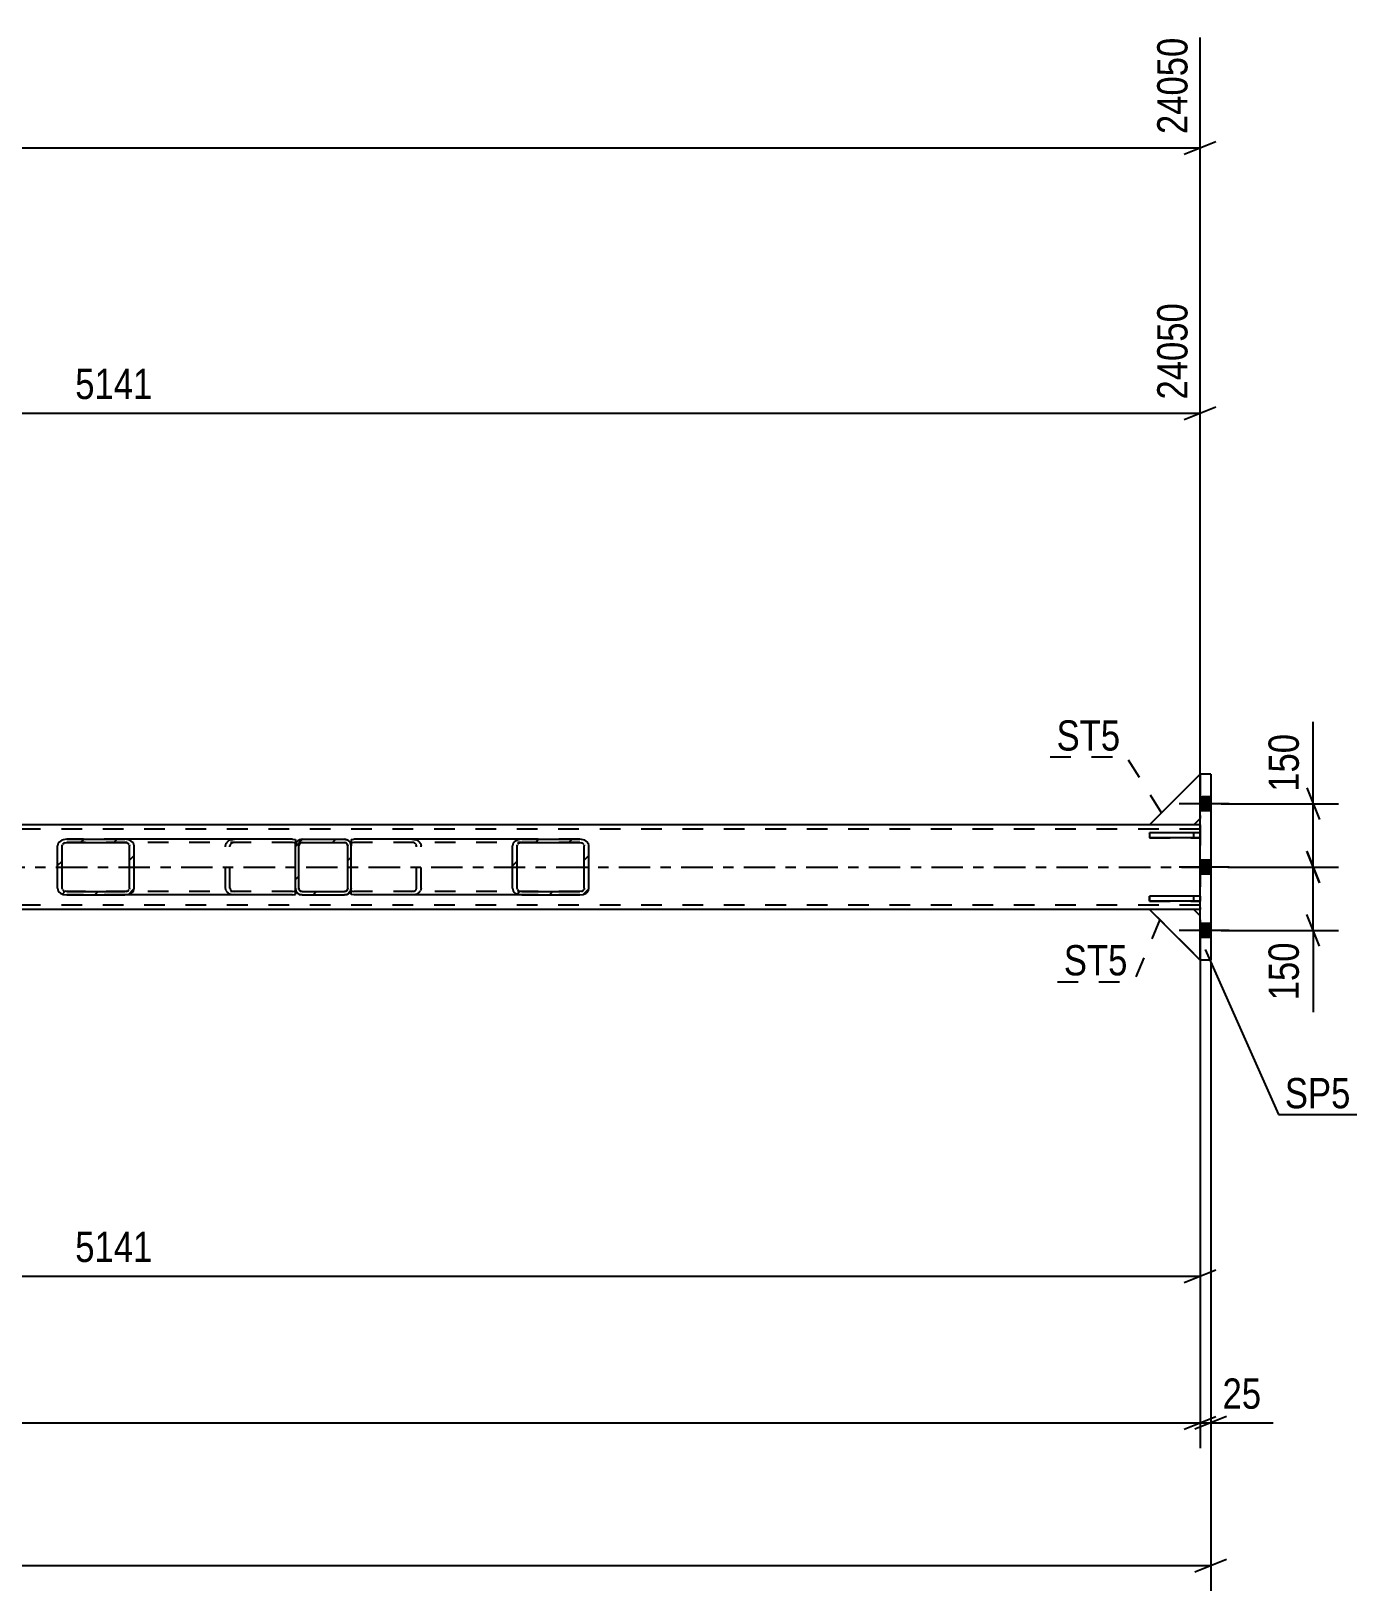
# Model space of a CAD drawing. Header units: millimetres. Extents: x -172 to 1017, y -617 to 224.
# Drawn here: x 753.3 to 878.7, y -381 to -233.3 of the extents above; entities that cross this region are included whole.
import ezdxf

# ---------------------------------------------------------------- set-up
doc = ezdxf.new("R2010")
doc.units = ezdxf.units.MM
doc.linetypes.add('DXK_LINE_DOT2', pattern=[3.9198, 1.9599, -1.9599])
doc.linetypes.add('DXK_LINE_DOT3', pattern=[5.9187, 2.979, -0.9799, 0.9799, -0.9799])
doc.styles.add('Arial Narrow', font='ARIALN.TTF', dxfattribs={"height": 0.2})

# ---------------------------------------------------------------- blocks, each defined once
blk = doc.blocks.new('Part-761545786-4296 - 4156')
at = {"color": 2, "linetype": 'Continuous'}
for p, q in [((863.9, -321.26), (863.9, -303.66)), ((864.9, -303.66), (863.9, -303.66)), ((864.9, -303.66), (864.9, -321.26)), ((864.9, -321.26), (863.9, -321.26))]:
    blk.add_line(p, q, dxfattribs=at)
blk = doc.blocks.new('Part-761545786-4270 - 4156')
at = {"linetype": 'Continuous'}
h = blk.add_hatch(dxfattribs=at)
h.set_pattern_fill('', scale=0.7, style=0, pattern_type=0)
h.set_pattern_definition([(45, (762.4533, -315.0501), (-1.57154, 1.57154), [])])
h.paths.add_polyline_path([(762.12, -315.1), (762.45, -315.05), (762.74, -314.91), (762.93, -314.7), (763, -314.46), (763, -310.46), (762.93, -310.21), (762.74, -310.01), (762.45, -309.87), (762.12, -309.82), (756.63, -309.82), (756.29, -309.87), (756, -310.01), (755.81, -310.21), (755.75, -310.46), (755.75, -314.46), (755.81, -314.7), (756, -314.91), (756.29, -315.05), (756.63, -315.1)])
h.paths.add_polyline_path([(756.46, -314.75), (756.32, -314.69), (756.22, -314.58), (756.19, -314.46), (756.19, -310.46), (756.22, -310.34), (756.32, -310.23), (756.46, -310.16), (756.63, -310.14), (762.12, -310.14), (762.29, -310.16), (762.43, -310.23), (762.52, -310.34), (762.56, -310.46), (762.56, -314.46), (762.52, -314.58), (762.43, -314.69), (762.29, -314.75), (762.12, -314.78), (756.63, -314.78)])
at = {"color": 2, "linetype": 'Continuous'}
for p, q in [((756.63, -309.82), (756.29, -309.87)), ((756.63, -309.82), (762.12, -309.82)), ((778, -309.82), (762.12, -309.82)), ((762.45, -309.87), (762.12, -309.82)), ((778, -309.82), (778.26, -309.86)), ((778.26, -309.86), (778.26, -309.87)), ((778.26, -309.87), (778.26, -310.01)), ((778.26, -310.01), (778.26, -310.46)), ((755.81, -310.21), (755.75, -310.46)), ((755.75, -314.46), (755.75, -310.46)), ((756.19, -310.46), (756.22, -310.34)), ((756.19, -314.46), (756.19, -310.46)), ((756.46, -310.16), (756.63, -310.14)), ((756.63, -310.14), (762.12, -310.14)), ((762.12, -310.14), (762.29, -310.16)), ((762.52, -310.34), (762.56, -310.46)), ((762.56, -314.46), (762.56, -310.46)), ((763, -310.46), (762.93, -310.21)), ((763, -314.46), (763, -310.46)), ((755.75, -314.46), (755.81, -314.7)), ((756.22, -314.58), (756.19, -314.46)), ((762.56, -314.46), (762.52, -314.58)), ((762.93, -314.7), (763, -314.46)), ((778.26, -315.06), (778.26, -314.46)), ((756.29, -315.05), (756.63, -315.1)), ((756.63, -314.78), (756.46, -314.75)), ((756.63, -314.78), (762.12, -314.78)), ((756.63, -315.1), (762.12, -315.1)), ((762.29, -314.75), (762.12, -314.78)), ((762.12, -315.1), (762.45, -315.05)), ((778, -315.1), (762.12, -315.1)), ((778, -315.1), (778.26, -315.06))]:
    blk.add_line(p, q, dxfattribs=at)
at = {"color": 7, "linetype": 'DXK_LINE_DOT2'}
for p, q in [((762.12, -309.82), (756.63, -309.82)), ((772.18, -309.87), (772.51, -309.82)), ((778.26, -310.01), (778.26, -310.21)), ((778, -310.14), (756.63, -310.14)), ((771.63, -310.46), (771.7, -310.21)), ((771.63, -314.46), (771.63, -310.46)), ((772.11, -310.34), (772.07, -310.46)), ((772.07, -314.46), (772.07, -310.46)), ((772.51, -310.14), (772.34, -310.16)), ((778.17, -310.16), (778, -310.14)), ((778.26, -310.21), (778.17, -310.16)), ((778.26, -314.46), (778.26, -310.21)), ((771.7, -314.7), (771.63, -314.46)), ((772.07, -314.46), (772.11, -314.58)), ((778, -314.78), (756.63, -314.78)), ((762.12, -315.1), (756.63, -315.1)), ((772.51, -315.1), (772.18, -315.05)), ((772.34, -314.75), (772.51, -314.78)), ((778, -314.78), (778.17, -314.75)), ((778.17, -314.75), (778.26, -314.71))]:
    blk.add_line(p, q, dxfattribs=at)
at = {"color": 2, "linetype": 'Continuous'}
for centre, radius, start, end in [((756.49, -310.64), 0.802, 104.5547, 147.5896), ((762.25, -310.64), 0.802, 32.4104, 75.4453), ((756.56, -310.55), 0.401, 104.5547, 147.5896), ((762.18, -310.55), 0.401, 32.4104, 75.4453), ((756.49, -314.27), 0.802, 212.4104, 255.4453), ((756.56, -314.37), 0.401, 212.4104, 255.4453), ((762.18, -314.37), 0.401, 284.5547, 327.5896), ((762.25, -314.27), 0.802, 284.5547, 327.5896)]:
    blk.add_arc(centre, radius, start, end, dxfattribs=at)
at = {"color": 7, "linetype": 'DXK_LINE_DOT2'}
for centre, radius, start, end in [((772.38, -310.64), 0.802, 104.5547, 147.5896), ((772.44, -310.55), 0.401, 104.5547, 147.5896), ((772.38, -314.27), 0.802, 212.4104, 255.4453), ((772.44, -314.37), 0.401, 212.4104, 255.4453)]:
    blk.add_arc(centre, radius, start, end, dxfattribs=at)
blk = doc.blocks.new('Part-761545786-4404 - 4156')
at = {"color": 2, "linetype": 'Continuous'}
for p, q in [((863.3, -316.46), (859.1, -316.46)), ((859.1, -316.46), (863.9, -321.26)), ((863.9, -317.06), (863.3, -316.46))]:
    blk.add_line(p, q, dxfattribs=at)
at = {"color": 7, "linetype": 'DXK_LINE_DOT2'}
for p, q in [((863.9, -317.06), (863.9, -317.06)), ((863.9, -317.06), (863.9, -317.06)), ((863.9, -321.26), (863.9, -317.06)), ((863.9, -321.26), (863.9, -321.26)), ((863.9, -321.26), (863.9, -321.26))]:
    blk.add_line(p, q, dxfattribs=at)
blk = doc.blocks.new('Bolt-761545786-4227 - 4156')
at = {"linetype": 'Continuous'}
for points in [[(863.9, -305.8), (863.9, -307.12), (864.9, -307.12), (864.9, -305.8)], [(863.9, -305.8), (863.9, -307.12), (864.9, -307.12), (864.9, -305.8)], [(863.9, -305.8), (863.9, -307.12), (864.9, -307.12), (864.9, -305.8)], [(863.9, -305.8), (863.9, -307.12), (864.9, -307.12), (864.9, -305.8)], [(863.9, -311.8), (863.9, -313.12), (864.9, -313.12), (864.9, -311.8)], [(863.9, -311.8), (863.9, -313.12), (864.9, -313.12), (864.9, -311.8)], [(863.9, -317.8), (863.9, -319.12), (864.9, -319.12), (864.9, -317.8)], [(863.9, -317.8), (863.9, -319.12), (864.9, -319.12), (864.9, -317.8)], [(863.9, -317.8), (863.9, -319.12), (864.9, -319.12), (864.9, -317.8)], [(863.9, -317.8), (863.9, -319.12), (864.9, -319.12), (864.9, -317.8)]]:
    blk.add_hatch(color=1, dxfattribs=at).paths.add_polyline_path(points)
at = {"color": 1, "linetype": 'Continuous'}
for p, q in [((866.66, -306.46), (861.9, -306.46)), ((866.66, -306.46), (861.9, -306.46)), ((866.66, -306.46), (861.9, -306.46)), ((866.66, -306.46), (861.9, -306.46)), ((864.9, -305.8), (863.9, -305.8)), ((864.9, -305.8), (863.9, -305.8)), ((864.9, -305.8), (863.9, -305.8)), ((864.9, -305.8), (863.9, -305.8)), ((864.9, -307.12), (863.9, -307.12)), ((864.9, -307.12), (863.9, -307.12)), ((864.9, -307.12), (863.9, -307.12)), ((864.9, -307.12), (863.9, -307.12)), ((866.66, -312.46), (861.9, -312.46)), ((866.66, -312.46), (861.9, -312.46)), ((864.9, -311.8), (863.9, -311.8)), ((864.9, -311.8), (863.9, -311.8)), ((864.9, -313.12), (863.9, -313.12)), ((864.9, -313.12), (863.9, -313.12)), ((866.66, -318.46), (861.9, -318.46)), ((866.66, -318.46), (861.9, -318.46)), ((866.66, -318.46), (861.9, -318.46)), ((866.66, -318.46), (861.9, -318.46)), ((864.9, -317.8), (863.9, -317.8)), ((864.9, -317.8), (863.9, -317.8)), ((864.9, -317.8), (863.9, -317.8)), ((864.9, -317.8), (863.9, -317.8)), ((864.9, -319.12), (863.9, -319.12)), ((864.9, -319.12), (863.9, -319.12)), ((864.9, -319.12), (863.9, -319.12)), ((864.9, -319.12), (863.9, -319.12))]:
    blk.add_line(p, q, dxfattribs=at)
blk = doc.blocks.new('Part-761545786-4246 - 4156')
at = {"linetype": 'Continuous'}
h = blk.add_hatch(dxfattribs=at)
h.set_pattern_fill('', scale=0.7, style=0, pattern_type=0)
h.set_pattern_definition([(45, (805.51, -315.0501), (-1.57154, 1.57154), [])])
h.paths.add_polyline_path([(805.17, -315.1), (805.51, -315.05), (805.79, -314.91), (805.99, -314.7), (806.05, -314.46), (806.05, -310.46), (805.99, -310.21), (805.79, -310.01), (805.51, -309.87), (805.17, -309.82), (799.68, -309.82), (799.35, -309.87), (799.06, -310.01), (798.87, -310.21), (798.8, -310.46), (798.8, -314.46), (798.87, -314.7), (799.06, -314.91), (799.35, -315.05), (799.68, -315.1)])
h.paths.add_polyline_path([(799.51, -314.75), (799.37, -314.69), (799.28, -314.58), (799.24, -314.46), (799.24, -310.46), (799.28, -310.34), (799.37, -310.23), (799.51, -310.16), (799.68, -310.14), (805.17, -310.14), (805.34, -310.16), (805.48, -310.23), (805.58, -310.34), (805.61, -310.46), (805.61, -314.46), (805.58, -314.58), (805.48, -314.69), (805.34, -314.75), (805.17, -314.78), (799.68, -314.78)])
at = {"color": 2, "linetype": 'Continuous'}
for p, q in [((783.54, -309.86), (783.8, -309.82)), ((783.54, -309.86), (783.54, -310.46)), ((799.68, -309.82), (783.8, -309.82)), ((799.68, -309.82), (799.35, -309.87)), ((799.68, -309.82), (805.17, -309.82)), ((805.51, -309.87), (805.17, -309.82)), ((798.87, -310.21), (798.8, -310.46)), ((798.8, -314.46), (798.8, -310.46)), ((799.24, -310.46), (799.28, -310.34)), ((799.24, -314.46), (799.24, -310.46)), ((799.51, -310.16), (799.68, -310.14)), ((799.68, -310.14), (805.17, -310.14)), ((805.17, -310.14), (805.34, -310.16)), ((805.58, -310.34), (805.61, -310.46)), ((805.61, -314.46), (805.61, -310.46)), ((806.05, -310.46), (805.99, -310.21)), ((806.05, -314.46), (806.05, -310.46)), ((783.54, -315.05), (783.54, -314.46)), ((798.8, -314.46), (798.87, -314.7)), ((799.28, -314.58), (799.24, -314.46)), ((805.61, -314.46), (805.58, -314.58)), ((805.99, -314.7), (806.05, -314.46)), ((783.54, -315.06), (783.54, -315.05)), ((783.8, -315.1), (783.54, -315.06)), ((799.68, -315.1), (783.8, -315.1)), ((799.35, -315.05), (799.68, -315.1)), ((799.68, -314.78), (799.51, -314.75)), ((799.68, -314.78), (805.17, -314.78)), ((799.68, -315.1), (805.17, -315.1)), ((805.34, -314.75), (805.17, -314.78)), ((805.17, -315.1), (805.51, -315.05))]:
    blk.add_line(p, q, dxfattribs=at)
at = {"color": 7, "linetype": 'DXK_LINE_DOT2'}
for p, q in [((783.54, -309.86), (783.54, -310.21)), ((789.29, -309.82), (789.62, -309.87)), ((805.17, -309.82), (799.68, -309.82)), ((783.63, -310.16), (783.54, -310.21)), ((783.54, -314.91), (783.54, -310.46)), ((783.8, -310.14), (783.63, -310.16)), ((805.17, -310.14), (783.8, -310.14)), ((789.46, -310.16), (789.29, -310.14)), ((789.73, -310.46), (789.69, -310.34)), ((789.73, -314.46), (789.73, -310.46)), ((790.1, -310.21), (790.17, -310.46)), ((790.17, -314.46), (790.17, -310.46)), ((789.69, -314.58), (789.73, -314.46)), ((790.17, -314.46), (790.1, -314.7)), ((783.54, -314.71), (783.63, -314.75)), ((783.63, -314.75), (783.8, -314.78)), ((805.17, -314.78), (783.8, -314.78)), ((789.29, -314.78), (789.46, -314.75)), ((789.62, -315.05), (789.29, -315.1)), ((805.17, -315.1), (799.68, -315.1))]:
    blk.add_line(p, q, dxfattribs=at)
for centre, radius, start, end in [((789.42, -310.64), 0.802, 32.4104, 75.4453), ((789.36, -310.55), 0.401, 32.4104, 75.4453), ((789.36, -314.37), 0.401, 284.5547, 327.5896), ((789.42, -314.27), 0.802, 284.5547, 327.5896)]:
    blk.add_arc(centre, radius, start, end, dxfattribs=at)
at = {"color": 2, "linetype": 'Continuous'}
for centre, radius, start, end in [((799.55, -310.64), 0.802, 104.5547, 147.5896), ((805.31, -310.64), 0.802, 32.4104, 75.4453), ((799.62, -310.55), 0.401, 104.5547, 147.5896), ((805.24, -310.55), 0.401, 32.4104, 75.4453), ((799.55, -314.27), 0.802, 212.4104, 255.4453), ((799.62, -314.37), 0.401, 212.4104, 255.4453), ((805.24, -314.37), 0.401, 284.5547, 327.5896), ((805.31, -314.27), 0.802, 284.5547, 327.5896)]:
    blk.add_arc(centre, radius, start, end, dxfattribs=at)
blk = doc.blocks.new('Part-761545786-4252 - 4156')
at = {"linetype": 'Continuous'}
h = blk.add_hatch(dxfattribs=at)
h.set_pattern_fill('', scale=0.7, style=0, pattern_type=0)
h.set_pattern_definition([(45, (783.1448, -315.0501), (-1.57154, 1.57154), [])])
h.paths.add_polyline_path([(782.9, -315.1), (783.14, -315.05), (783.35, -314.91), (783.49, -314.7), (783.54, -314.46), (783.54, -310.46), (783.49, -310.21), (783.35, -310.01), (783.14, -309.87), (782.9, -309.82), (778.9, -309.82), (778.66, -309.87), (778.45, -310.01), (778.31, -310.21), (778.26, -310.46), (778.26, -314.46), (778.31, -314.7), (778.45, -314.91), (778.66, -315.05), (778.9, -315.1)])
h.paths.add_polyline_path([(778.78, -314.75), (778.67, -314.69), (778.6, -314.58), (778.58, -314.46), (778.58, -310.46), (778.6, -310.34), (778.67, -310.23), (778.78, -310.16), (778.9, -310.14), (782.9, -310.14), (783.02, -310.16), (783.13, -310.23), (783.2, -310.34), (783.22, -310.46), (783.22, -314.46), (783.2, -314.58), (783.13, -314.69), (783.02, -314.75), (782.9, -314.78), (778.9, -314.78)])
at = {"color": 7, "linetype": 'DXK_LINE_DOT2'}
for p, q in [((778.66, -309.87), (778.9, -309.82)), ((778.9, -309.82), (782.9, -309.82)), ((782.9, -309.82), (783.14, -309.87)), ((778.26, -310.46), (778.31, -310.21)), ((778.26, -314.46), (778.26, -310.46)), ((778.6, -310.34), (778.58, -310.46)), ((778.58, -314.46), (778.58, -310.46)), ((778.9, -310.14), (778.78, -310.16)), ((778.9, -310.14), (782.9, -310.14)), ((783.02, -310.16), (782.9, -310.14)), ((783.22, -310.46), (783.2, -310.34)), ((783.22, -314.46), (783.22, -310.46)), ((783.49, -310.21), (783.54, -310.46)), ((783.54, -314.46), (783.54, -310.46)), ((778.31, -314.7), (778.26, -314.46)), ((778.58, -314.46), (778.6, -314.58)), ((783.2, -314.58), (783.22, -314.46)), ((783.54, -314.46), (783.49, -314.7)), ((778.9, -315.1), (778.66, -315.05)), ((778.78, -314.75), (778.9, -314.78)), ((778.9, -314.78), (782.9, -314.78)), ((778.9, -315.1), (782.9, -315.1)), ((782.9, -314.78), (783.02, -314.75)), ((783.14, -315.05), (782.9, -315.1))]:
    blk.add_line(p, q, dxfattribs=at)
at = {"color": 2, "linetype": 'Continuous'}
for p, q in [((778.9, -309.82), (778.66, -309.87)), ((778.9, -309.82), (782.9, -309.82)), ((783.14, -309.87), (782.9, -309.82)), ((778.31, -310.21), (778.26, -310.46)), ((778.26, -314.46), (778.26, -310.46)), ((778.58, -310.46), (778.6, -310.34)), ((778.58, -314.46), (778.58, -310.46)), ((778.78, -310.16), (778.9, -310.14)), ((778.9, -310.14), (782.9, -310.14)), ((782.9, -310.14), (783.02, -310.16)), ((783.2, -310.34), (783.22, -310.46)), ((783.22, -314.46), (783.22, -310.46)), ((783.54, -310.46), (783.49, -310.21)), ((783.54, -314.46), (783.54, -310.46)), ((778.26, -314.46), (778.31, -314.7)), ((778.6, -314.58), (778.58, -314.46)), ((783.22, -314.46), (783.2, -314.58)), ((783.49, -314.7), (783.54, -314.46)), ((778.66, -315.05), (778.9, -315.1)), ((778.9, -314.78), (778.78, -314.75)), ((778.9, -314.78), (782.9, -314.78)), ((778.9, -315.1), (782.9, -315.1)), ((783.02, -314.75), (782.9, -314.78)), ((782.9, -315.1), (783.14, -315.05))]:
    blk.add_line(p, q, dxfattribs=at)
at = {"color": 7, "linetype": 'DXK_LINE_DOT2'}
for centre, radius, start, end in [((778.9, -310.46), 0.64, 112.5, 157.5), ((782.9, -310.46), 0.64, 22.5, 67.5), ((778.9, -310.46), 0.32, 112.5, 157.5), ((782.9, -310.46), 0.32, 22.5, 67.5), ((778.9, -314.46), 0.64, 202.5, 247.5), ((778.9, -314.46), 0.32, 202.5, 247.5), ((782.9, -314.46), 0.32, 292.5, 337.5), ((782.9, -314.46), 0.64, 292.5, 337.5)]:
    blk.add_arc(centre, radius, start, end, dxfattribs=at)
at = {"color": 2, "linetype": 'Continuous'}
for centre, radius, start, end in [((778.9, -310.46), 0.64, 112.5, 157.5), ((782.9, -310.46), 0.64, 22.5, 67.5), ((778.9, -310.46), 0.32, 112.5, 157.5), ((782.9, -310.46), 0.32, 22.5, 67.5), ((778.9, -314.46), 0.64, 202.5, 247.5), ((778.9, -314.46), 0.32, 202.5, 247.5), ((782.9, -314.46), 0.32, 292.5, 337.5), ((782.9, -314.46), 0.64, 292.5, 337.5)]:
    blk.add_arc(centre, radius, start, end, dxfattribs=at)
blk = doc.blocks.new('Part-761545786-4401 - 4156')
at = {"color": 7, "linetype": 'DXK_LINE_DOT2'}
for p, q in [((863.3, -316.46), (859.1, -316.46)), ((859.1, -316.46), (863.9, -321.26)), ((863.9, -317.06), (863.3, -316.46)), ((863.9, -321.26), (863.9, -317.06))]:
    blk.add_line(p, q, dxfattribs=at)
blk = doc.blocks.new('Part-761545786-4409 - 4156')
at = {"color": 7, "linetype": 'DXK_LINE_DOT2'}
for p, q in [((863.3, -316.46), (859.1, -316.46)), ((859.1, -316.46), (863.9, -321.26)), ((863.9, -317.06), (863.3, -316.46)), ((863.9, -321.26), (863.9, -317.06))]:
    blk.add_line(p, q, dxfattribs=at)
blk = doc.blocks.new('Part-761545786-4412 - 4156')
at = {"color": 7, "linetype": 'DXK_LINE_DOT2'}
for p, q in [((859.1, -308.46), (863.9, -303.66)), ((863.9, -303.66), (863.9, -307.86)), ((863.3, -308.46), (859.1, -308.46)), ((863.9, -307.86), (863.3, -308.46))]:
    blk.add_line(p, q, dxfattribs=at)
blk = doc.blocks.new('Part-761545786-4437 - 4156')
at = {"color": 2, "linetype": 'Continuous'}
for p, q in [((859.1, -308.46), (863.9, -303.66)), ((863.3, -308.46), (859.1, -308.46)), ((863.9, -307.86), (863.3, -308.46))]:
    blk.add_line(p, q, dxfattribs=at)
at = {"color": 7, "linetype": 'DXK_LINE_DOT2'}
for p, q in [((863.9, -303.66), (863.9, -303.66)), ((863.9, -303.66), (863.9, -307.86)), ((863.9, -303.66), (863.9, -303.66)), ((863.9, -307.86), (863.9, -307.86)), ((863.9, -307.86), (863.9, -307.86))]:
    blk.add_line(p, q, dxfattribs=at)
blk = doc.blocks.new('Part-761545786-4442 - 4156')
at = {"color": 7, "linetype": 'DXK_LINE_DOT2'}
for p, q in [((859.1, -308.46), (863.9, -303.66)), ((863.9, -303.66), (863.9, -307.86)), ((863.3, -308.46), (859.1, -308.46)), ((863.9, -307.86), (863.3, -308.46))]:
    blk.add_line(p, q, dxfattribs=at)
blk = doc.blocks.new('Part-761545786-4443 - 4156')
at = {"color": 7, "linetype": 'DXK_LINE_DOT2'}
for p, q in [((863.9, -309.22), (859.1, -309.22)), ((859.1, -309.22), (859.1, -309.7)), ((859.1, -309.7), (863.9, -309.7)), ((863.3, -309.7), (863.3, -309.22)), ((863.9, -309.7), (863.9, -309.22))]:
    blk.add_line(p, q, dxfattribs=at)
blk = doc.blocks.new('Part-761545786-4444 - 4156')
at = {"color": 7, "linetype": 'DXK_LINE_DOT2'}
for p, q in [((863.9, -315.22), (859.1, -315.22)), ((859.1, -315.22), (859.1, -315.7)), ((859.1, -315.7), (863.9, -315.7)), ((863.3, -315.7), (863.3, -315.22)), ((863.9, -315.7), (863.9, -315.22))]:
    blk.add_line(p, q, dxfattribs=at)
blk = doc.blocks.new('Part-761545786-4445 - 4156')
at = {"color": 2, "linetype": 'Continuous'}
for p, q in [((859.1, -309.26), (859.1, -309.22)), ((863.9, -309.22), (859.1, -309.22)), ((859.1, -309.26), (859.1, -309.7)), ((863.9, -309.7), (859.1, -309.7)), ((863.9, -309.22), (863.9, -309.7))]:
    blk.add_line(p, q, dxfattribs=at)
at = {"color": 7, "linetype": 'DXK_LINE_DOT2'}
for p, q in [((859.1, -309.26), (859.1, -309.26)), ((863.3, -309.7), (863.3, -309.22)), ((863.9, -309.22), (863.9, -309.22)), ((863.9, -309.22), (863.9, -309.22)), ((863.9, -309.7), (863.9, -309.7)), ((863.9, -309.7), (863.9, -309.7))]:
    blk.add_line(p, q, dxfattribs=at)
blk = doc.blocks.new('Part-761545786-4446 - 4156')
at = {"color": 2, "linetype": 'Continuous'}
for p, q in [((859.1, -315.66), (859.1, -315.22)), ((863.9, -315.22), (859.1, -315.22)), ((859.1, -315.7), (859.1, -315.66)), ((863.9, -315.7), (859.1, -315.7)), ((863.9, -315.22), (863.9, -315.7))]:
    blk.add_line(p, q, dxfattribs=at)
at = {"color": 7, "linetype": 'DXK_LINE_DOT2'}
for p, q in [((859.1, -315.66), (859.1, -315.66)), ((863.3, -315.7), (863.3, -315.22)), ((863.9, -315.22), (863.9, -315.22)), ((863.9, -315.22), (863.9, -315.22)), ((863.9, -315.7), (863.9, -315.7)), ((863.9, -315.7), (863.9, -315.7))]:
    blk.add_line(p, q, dxfattribs=at)
blk = doc.blocks.new('Part-761545786-4468 - 4156')
at = {"color": 2, "linetype": 'Continuous'}
for p, q in [((859.1, -308.46), (-67.1, -308.46)), ((863.9, -308.46), (863.3, -308.46)), ((859.1, -316.46), (-67.1, -316.46)), ((863.9, -316.46), (863.3, -316.46))]:
    blk.add_line(p, q, dxfattribs=at)
at = {"color": 7, "linetype": 'DXK_LINE_DOT2'}
for p, q in [((863.3, -308.46), (859.1, -308.46)), ((863.9, -308.46), (863.9, -316.46)), ((863.9, -308.86), (-67.1, -308.86)), ((863.9, -316.06), (-67.1, -316.06)), ((863.3, -316.46), (859.1, -316.46))]:
    blk.add_line(p, q, dxfattribs=at)
at = {"color": 7, "linetype": 'DXK_LINE_DOT3'}
blk.add_line((-67.1, -312.46), (863.9, -312.46), dxfattribs=at)
blk = doc.blocks.new('StraightDimension-761545786-4559 - 4156')
at = {"color": 7, "linetype": 'Continuous'}
for p, q in [((863.9, -307.46), (863.9, -233.93)), ((53.63, -244.37), (863.9, -244.37)), ((862.4, -244.97), (865.4, -243.77))]:
    blk.add_line(p, q, dxfattribs=at)
at = {"color": 0, "linetype": 'Continuous'}
blk.add_wipeout([(863.3, -233.33), (859.1, -233.33), (859.1, -243.67), (863.3, -243.67)], dxfattribs=at)
at = {"color": 3, "linetype": 'Continuous', "style": 'Arial Narrow'}
blk.add_text('24050', height=2.863, rotation=90.0002, dxfattribs=at).set_placement((862.7, -243.07))
blk = doc.blocks.new('StraightDimension-761545786-4573 - 4156')
at = {"color": 7, "linetype": 'Continuous'}
for p, q in [((658.26, -305.19), (658.26, -259.06)), ((863.9, -307.46), (863.9, -259.06)), ((659.76, -268.9), (656.76, -270.1)), ((658.26, -269.5), (863.9, -269.5)), ((862.4, -270.1), (865.4, -268.9))]:
    blk.add_line(p, q, dxfattribs=at)
at = {"color": 0}
blk.add_wipeout([(765.34, -268.75), (765.34, -264.55), (756.82, -264.55), (756.82, -268.75)], dxfattribs=at)
at = {"color": 3, "style": 'Arial Narrow'}
blk.add_text('5141', height=2.863, dxfattribs=at).set_placement((757.42, -268.15))
at = {"color": 0, "linetype": 'Continuous'}
blk.add_wipeout([(863.3, -258.46), (859.1, -258.46), (859.1, -268.8), (863.3, -268.8)], dxfattribs=at)
at = {"color": 3, "linetype": 'Continuous', "style": 'Arial Narrow'}
blk.add_text('24050', height=2.863, rotation=90.0002, dxfattribs=at).set_placement((862.7, -268.2))
blk = doc.blocks.new('StraightDimension-761545786-4614 - 4156')
at = {"color": 7, "linetype": 'Continuous'}
for p, q in [((864.9, -321.52), (864.9, -380.97)), ((-81, -378.57), (864.9, -378.57)), ((863.4, -379.17), (866.4, -377.97))]:
    blk.add_line(p, q, dxfattribs=at)
blk = doc.blocks.new('StraightDimension-761545786-4664 - 4156')
at = {"color": 7, "linetype": 'Continuous'}
for p, q in [((863.9, -317.46), (863.9, -353.59)), ((658.26, -321.48), (658.26, -353.59)), ((659.76, -350.59), (656.76, -351.79)), ((658.26, -351.19), (863.9, -351.19)), ((862.4, -351.79), (865.4, -350.59))]:
    blk.add_line(p, q, dxfattribs=at)
at = {"color": 0}
blk.add_wipeout([(765.34, -350.44), (765.34, -346.24), (756.82, -346.24), (756.82, -350.44)], dxfattribs=at)
at = {"color": 3, "style": 'Arial Narrow'}
blk.add_text('5141', height=2.863, dxfattribs=at).set_placement((757.42, -349.84))
blk = doc.blocks.new('StraightDimension-761545786-4775 - 4156')
at = {"color": 7, "linetype": 'Continuous'}
for p, q in [((874.59, -306.46), (874.59, -298.72)), ((874.59, -306.46), (874.59, -298.72)), ((873.99, -304.96), (875.19, -307.96)), ((865.9, -306.46), (876.99, -306.46)), ((874.59, -312.46), (874.59, -306.46)), ((875.19, -313.96), (873.99, -310.96)), ((866.52, -312.46), (876.99, -312.46))]:
    blk.add_line(p, q, dxfattribs=at)
at = {"color": 0}
blk.add_wipeout([(873.84, -299.25), (869.64, -299.25), (869.64, -305.93), (873.84, -305.93)], dxfattribs=at)
at = {"color": 3, "style": 'Arial Narrow'}
blk.add_text('150', height=2.863, rotation=90.0002, dxfattribs=at).set_placement((873.24, -305.33))
blk = doc.blocks.new('StraightDimension-761545786-4788 - 4156')
at = {"color": 7, "linetype": 'Continuous'}
for p, q in [((873.99, -310.96), (875.19, -313.96)), ((866.52, -312.46), (876.99, -312.46)), ((874.59, -318.46), (874.59, -312.46)), ((875.19, -319.96), (873.99, -316.96)), ((865.9, -318.46), (876.99, -318.46)), ((874.59, -318.46), (874.59, -326.19)), ((874.59, -318.46), (874.59, -326.19))]:
    blk.add_line(p, q, dxfattribs=at)
at = {"color": 0}
blk.add_wipeout([(873.84, -318.98), (869.64, -318.98), (869.64, -325.67), (873.84, -325.67)], dxfattribs=at)
at = {"color": 3, "style": 'Arial Narrow'}
blk.add_text('150', height=2.863, rotation=90.0002, dxfattribs=at).set_placement((873.24, -325.07))
blk = doc.blocks.new('StraightDimension-761545786-8037 - 4156')
at = {"color": 7, "linetype": 'Continuous'}
for p, q in [((863.9, -322.26), (863.9, -367.48)), ((864.9, -322.26), (864.9, -367.48)), ((862.4, -365.68), (865.4, -364.48)), ((866.4, -364.48), (863.4, -365.68)), ((863.9, -365.08), (864.9, -365.08)), ((864.9, -365.08), (870.81, -365.08)), ((864.9, -365.08), (870.81, -365.08))]:
    blk.add_line(p, q, dxfattribs=at)
at = {"color": 0}
blk.add_wipeout([(870.28, -364.33), (870.28, -360.13), (865.42, -360.13), (865.42, -364.33)], dxfattribs=at)
at = {"color": 3, "style": 'Arial Narrow'}
blk.add_text('25', height=2.863, dxfattribs=at).set_placement((866.02, -363.73))
blk = doc.blocks.new('StraightDimension-761545786-8038 - 4156')
at = {"color": 7, "linetype": 'Continuous'}
for p, q in [((863.9, -322.26), (863.9, -367.48)), ((862.4, -365.68), (865.4, -364.48)), ((-80, -365.08), (863.9, -365.08))]:
    blk.add_line(p, q, dxfattribs=at)
blk = doc.blocks.new('Mark-761545786-4292 - 4156')
at = {"color": 0}
blk.add_wipeout([(878.13, -335.29), (878.13, -332.29), (871.92, -332.29), (871.92, -335.29)], dxfattribs=at)
blk.add_wipeout([(878.13, -335.29), (878.13, -332.29), (871.92, -332.29), (871.92, -335.29)], dxfattribs=at)
at = {"color": 30, "linetype": 'Continuous'}
for p, q in [((864.38, -320.26), (871.32, -335.89)), ((871.32, -335.89), (878.73, -335.89))]:
    blk.add_line(p, q, dxfattribs=at)
at = {"color": 3, "style": 'Arial Narrow'}
blk.add_text('SP5', height=2.863, dxfattribs=at).set_placement((871.92, -335.29))
blk = doc.blocks.new('Mark-761545786-4405 - 4156')
at = {"color": 0}
blk.add_wipeout([(857.02, -322.71), (857.02, -319.71), (851, -319.71), (851, -322.71)], dxfattribs=at)
blk.add_wipeout([(857.02, -322.71), (857.02, -319.71), (851, -319.71), (851, -322.71)], dxfattribs=at)
at = {"color": 30, "linetype": 'DXK_LINE_DOT2'}
for p in [(860.07, -317.43), (850.4, -323.31)]:
    blk.add_line(p, (857.62, -323.31), dxfattribs=at)
at = {"color": 3, "style": 'Arial Narrow'}
blk.add_text('ST5', height=2.863, dxfattribs=at).set_placement((851, -322.71))
blk = doc.blocks.new('Mark-761545786-4438 - 4156')
at = {"color": 0}
blk.add_wipeout([(856.34, -301.43), (856.34, -298.43), (850.31, -298.43), (850.31, -301.43)], dxfattribs=at)
blk.add_wipeout([(856.34, -301.43), (856.34, -298.43), (850.31, -298.43), (850.31, -301.43)], dxfattribs=at)
at = {"color": 30, "linetype": 'DXK_LINE_DOT2'}
for p in [(849.71, -302.03), (860.23, -307.32)]:
    blk.add_line(p, (856.94, -302.03), dxfattribs=at)
at = {"color": 3, "style": 'Arial Narrow'}
blk.add_text('ST5', height=2.863, dxfattribs=at).set_placement((850.31, -301.43))

msp = doc.modelspace()

# ---------------------------------------------------------------- block references
for name in ['Part-761545786-4412 - 4156', 'Part-761545786-4437 - 4156', 'Part-761545786-4442 - 4156', 'Part-761545786-4296 - 4156', 'Bolt-761545786-4227 - 4156', 'Part-761545786-4468 - 4156', 'Part-761545786-4270 - 4156', 'Part-761545786-4252 - 4156', 'Part-761545786-4246 - 4156', 'Part-761545786-4443 - 4156', 'Part-761545786-4445 - 4156', 'Part-761545786-4444 - 4156', 'Part-761545786-4446 - 4156', 'Part-761545786-4404 - 4156', 'Part-761545786-4401 - 4156', 'Part-761545786-4409 - 4156']:
    msp.add_blockref(name, (0, 0))

# ---------------------------------------------------------------- next in the draw order: block references
for name in ['StraightDimension-761545786-4559 - 4156', 'StraightDimension-761545786-4614 - 4156']:
    msp.add_blockref(name, (0, 0))

# ---------------------------------------------------------------- next in the draw order: block references
for name in ['StraightDimension-761545786-4573 - 4156', 'StraightDimension-761545786-4664 - 4156']:
    msp.add_blockref(name, (0, 0))

# ---------------------------------------------------------------- next in the draw order: block references
for name in ['Mark-761545786-4438 - 4156', 'StraightDimension-761545786-4775 - 4156']:
    msp.add_blockref(name, (0, 0))

# ---------------------------------------------------------------- next in the draw order: block references
msp.add_blockref('StraightDimension-761545786-4788 - 4156', (0, 0))

# ---------------------------------------------------------------- next in the draw order: block references
msp.add_blockref('StraightDimension-761545786-8037 - 4156', (0, 0))

# ---------------------------------------------------------------- next in the draw order: block references
msp.add_blockref('StraightDimension-761545786-8038 - 4156', (0, 0))

# ---------------------------------------------------------------- next in the draw order: block references
for name in ['Mark-761545786-4405 - 4156', 'Mark-761545786-4292 - 4156']:
    msp.add_blockref(name, (0, 0))

doc.saveas('drawing.dxf')
